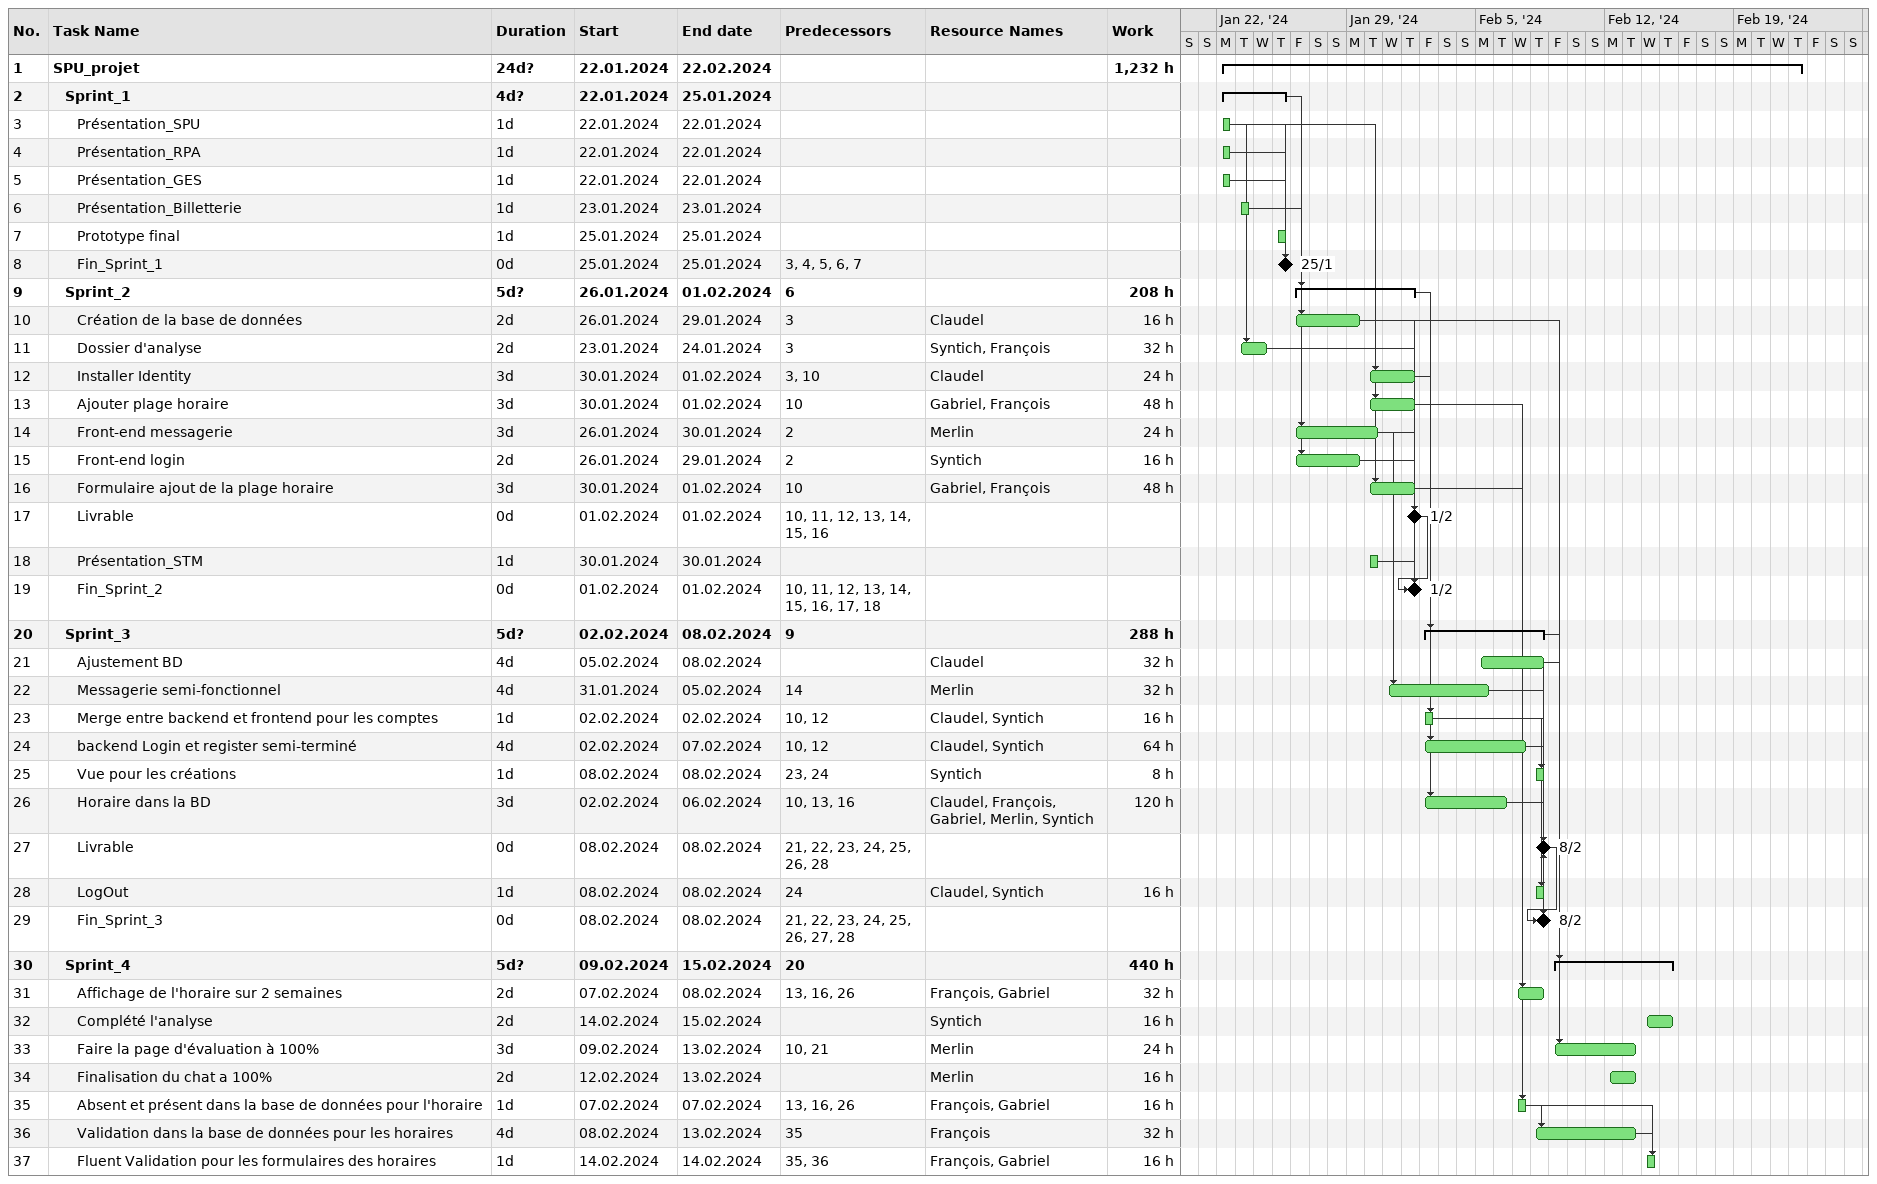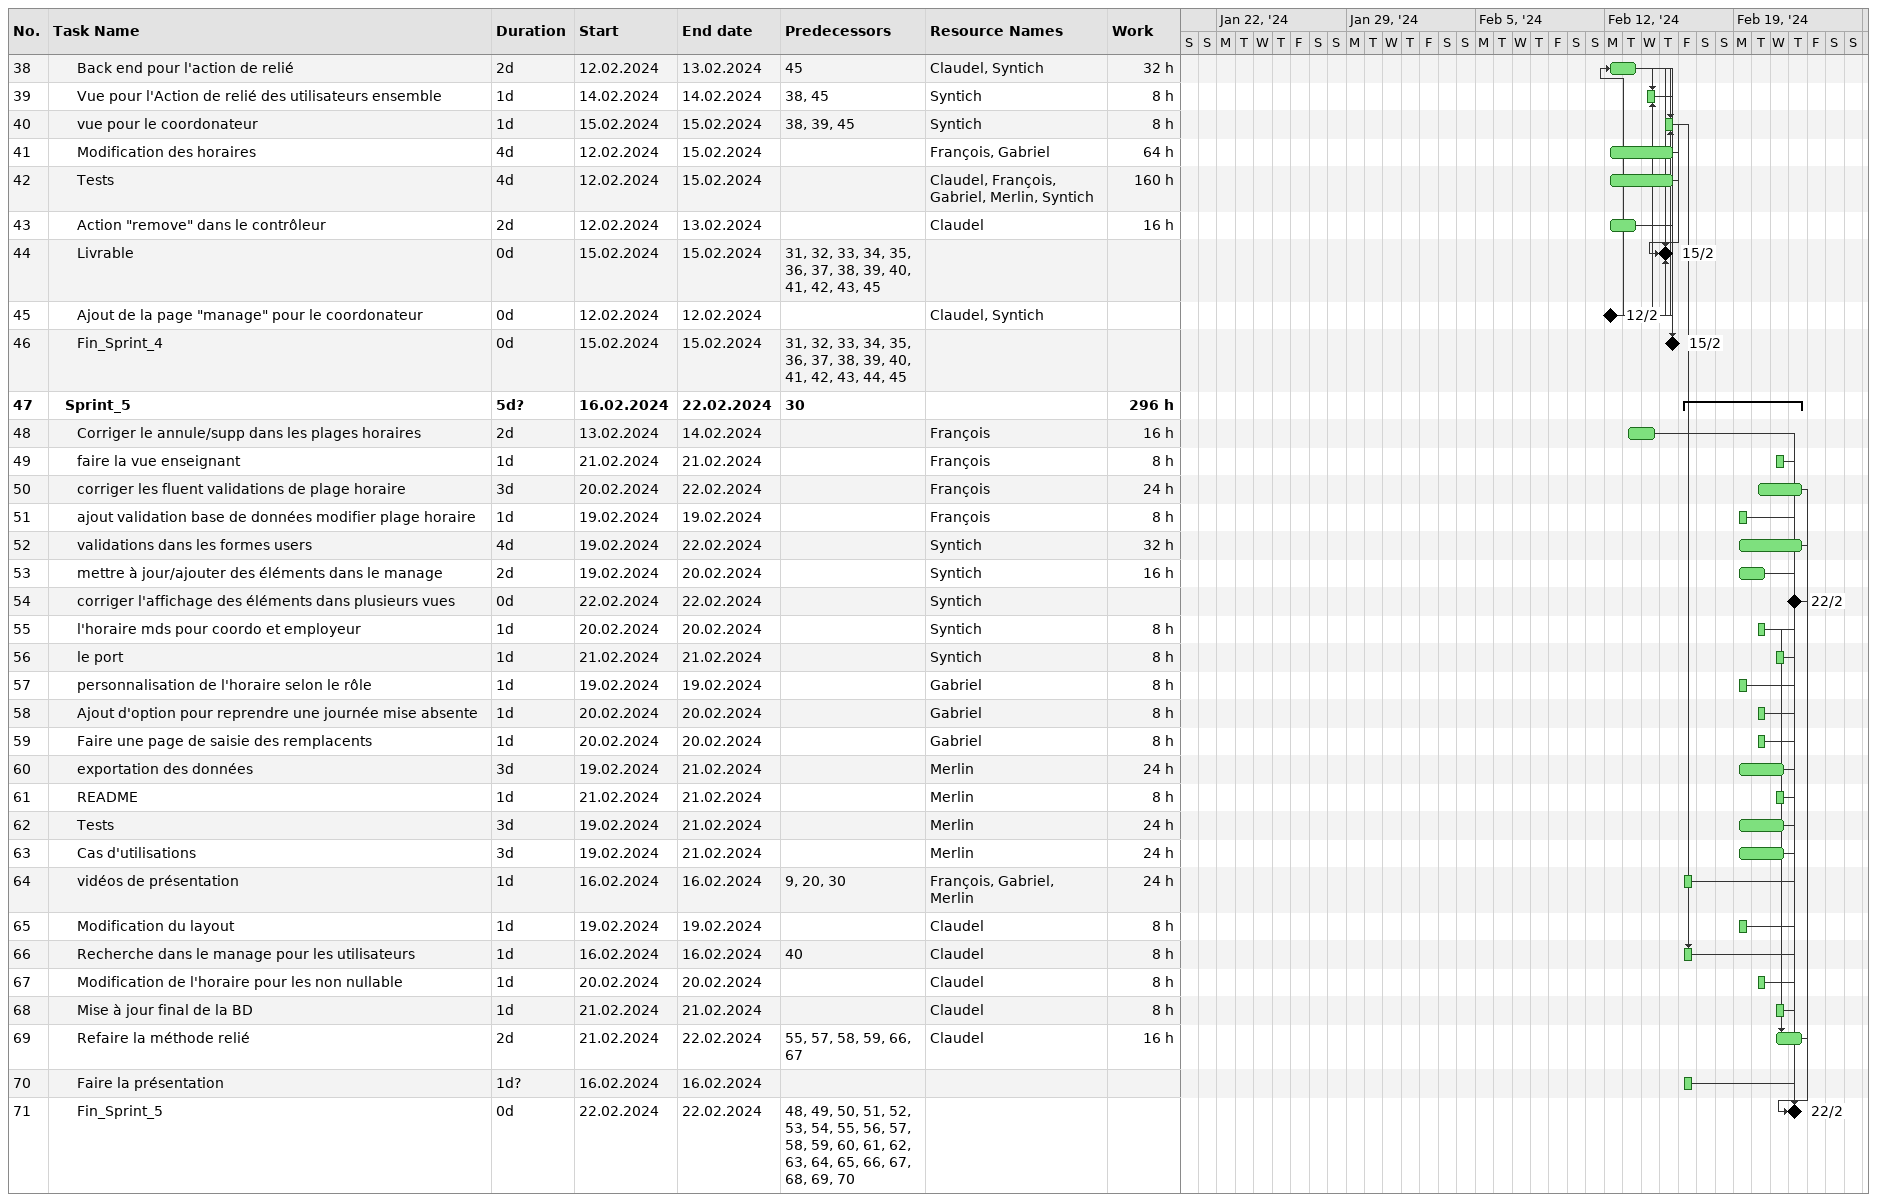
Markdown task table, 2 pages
| ID | Level | Task | Duration | Start | Finish | Predecessors | Resources | Work (h) |
|---|---|---|---|---|---|---|---|---|
| 1 | 1 | **SPU_projet** | 24d? | 2024-01-22 | 2024-02-22 |  |  | 1232 |
| 2 | 2 | **Sprint_1** | 4d? | 2024-01-22 | 2024-01-25 |  |  |  |
| 3 | 3 | Présentation_SPU | 1d | 2024-01-22 | 2024-01-22 |  |  |  |
| 4 | 3 | Présentation_RPA | 1d | 2024-01-22 | 2024-01-22 |  |  |  |
| 5 | 3 | Présentation_GES | 1d | 2024-01-22 | 2024-01-22 |  |  |  |
| 6 | 3 | Présentation_Billetterie | 1d | 2024-01-23 | 2024-01-23 |  |  |  |
| 7 | 3 | Prototype final | 1d | 2024-01-25 | 2024-01-25 |  |  |  |
| 8 | 3 | Fin_Sprint_1 | 0d | 2024-01-25 | 2024-01-25 | 3, 4, 5, 6, 7 |  |  |
| 9 | 2 | **Sprint_2** | 5d? | 2024-01-26 | 2024-02-01 | 6 |  | 208 |
| 10 | 3 | Création de la base de données | 2d | 2024-01-26 | 2024-01-29 | 3 | Claudel | 16 |
| 11 | 3 | Dossier d'analyse | 2d | 2024-01-23 | 2024-01-24 | 3 | Syntich, François | 32 |
| 12 | 3 | Installer Identity | 3d | 2024-01-30 | 2024-02-01 | 3, 10 | Claudel | 24 |
| 13 | 3 | Ajouter plage horaire | 3d | 2024-01-30 | 2024-02-01 | 10 | Gabriel, François | 48 |
| 14 | 3 | Front-end messagerie | 3d | 2024-01-26 | 2024-01-30 | 2 | Merlin | 24 |
| 15 | 3 | Front-end login | 2d | 2024-01-26 | 2024-01-29 | 2 | Syntich | 16 |
| 16 | 3 | Formulaire ajout de la plage horaire | 3d | 2024-01-30 | 2024-02-01 | 10 | Gabriel, François | 48 |
| 17 | 3 | Livrable | 0d | 2024-02-01 | 2024-02-01 | 10, 11, 12, 13, 14, 15, 16 |  |  |
| 18 | 3 | Présentation_STM | 1d | 2024-01-30 | 2024-01-30 |  |  |  |
| 19 | 3 | Fin_Sprint_2 | 0d | 2024-02-01 | 2024-02-01 | 10, 11, 12, 13, 14, 15, 16, 17, 18 |  |  |
| 20 | 2 | **Sprint_3** | 5d? | 2024-02-02 | 2024-02-08 | 9 |  | 288 |
| 21 | 3 | Ajustement BD | 4d | 2024-02-05 | 2024-02-08 |  | Claudel | 32 |
| 22 | 3 | Messagerie semi-fonctionnel | 4d | 2024-01-31 | 2024-02-05 | 14 | Merlin | 32 |
| 23 | 3 | Merge entre backend et frontend pour les comptes | 1d | 2024-02-02 | 2024-02-02 | 10, 12 | Claudel, Syntich | 16 |
| 24 | 3 | backend Login et register semi-terminé | 4d | 2024-02-02 | 2024-02-07 | 10, 12 | Claudel, Syntich | 64 |
| 25 | 3 | Vue pour les créations | 1d | 2024-02-08 | 2024-02-08 | 23, 24 | Syntich | 8 |
| 26 | 3 | Horaire dans la BD | 3d | 2024-02-02 | 2024-02-06 | 10, 13, 16 | Claudel, François, Gabriel, Merlin, Syntich | 120 |
| 27 | 3 | Livrable | 0d | 2024-02-08 | 2024-02-08 | 21, 22, 23, 24, 25, 26, 28 |  |  |
| 28 | 3 | LogOut | 1d | 2024-02-08 | 2024-02-08 | 24 | Claudel, Syntich | 16 |
| 29 | 3 | Fin_Sprint_3 | 0d | 2024-02-08 | 2024-02-08 | 21, 22, 23, 24, 25, 26, 27, 28 |  |  |
| 30 | 2 | **Sprint_4** | 5d? | 2024-02-09 | 2024-02-15 | 20 |  | 440 |
| 31 | 3 | Affichage de l'horaire sur 2 semaines | 2d | 2024-02-07 | 2024-02-08 | 13, 16, 26 | François, Gabriel | 32 |
| 32 | 3 | Complété l'analyse | 2d | 2024-02-14 | 2024-02-15 |  | Syntich | 16 |
| 33 | 3 | Faire la page d'évaluation à 100% | 3d | 2024-02-09 | 2024-02-13 | 10, 21 | Merlin | 24 |
| 34 | 3 | Finalisation du chat a 100% | 2d | 2024-02-12 | 2024-02-13 |  | Merlin | 16 |
| 35 | 3 | Absent et présent dans la base de données pour l'horaire | 1d | 2024-02-07 | 2024-02-07 | 13, 16, 26 | François, Gabriel | 16 |
| 36 | 3 | Validation dans la base de données pour les horaires | 4d | 2024-02-08 | 2024-02-13 | 35 | François | 32 |
| 37 | 3 | Fluent Validation pour les formulaires des horaires | 1d | 2024-02-14 | 2024-02-14 | 35, 36 | François, Gabriel | 16 |
| 38 | 3 | Back end pour l'action de relié | 2d | 2024-02-12 | 2024-02-13 | 45 | Claudel, Syntich | 32 |
| 39 | 3 | Vue pour l'Action de relié des utilisateurs ensemble | 1d | 2024-02-14 | 2024-02-14 | 38, 45 | Syntich | 8 |
| 40 | 3 | vue pour le coordonateur | 1d | 2024-02-15 | 2024-02-15 | 38, 39, 45 | Syntich | 8 |
| 41 | 3 | Modification des horaires | 4d | 2024-02-12 | 2024-02-15 |  | François, Gabriel | 64 |
| 42 | 3 | Tests | 4d | 2024-02-12 | 2024-02-15 |  | Claudel, François, Gabriel, Merlin, Syntich | 160 |
| 43 | 3 | Action "remove" dans le contrôleur | 2d | 2024-02-12 | 2024-02-13 |  | Claudel | 16 |
| 44 | 3 | Livrable | 0d | 2024-02-15 | 2024-02-15 | 31, 32, 33, 34, 35, 36, 37, 38, 39, 40, 41, 42, 43, 45 |  |  |
| 45 | 3 | Ajout de la page "manage" pour le coordonateur | 0d | 2024-02-12 | 2024-02-12 |  | Claudel, Syntich |  |
| 46 | 3 | Fin_Sprint_4 | 0d | 2024-02-15 | 2024-02-15 | 31, 32, 33, 34, 35, 36, 37, 38, 39, 40, 41, 42, 43, 44, 45 |  |  |
| 47 | 2 | **Sprint_5** | 5d? | 2024-02-16 | 2024-02-22 | 30 |  | 296 |
| 48 | 3 | Corriger le annule/supp dans les plages horaires | 2d | 2024-02-13 | 2024-02-14 |  | François | 16 |
| 49 | 3 | faire la vue enseignant | 1d | 2024-02-21 | 2024-02-21 |  | François | 8 |
| 50 | 3 | corriger les fluent validations de plage horaire | 3d | 2024-02-20 | 2024-02-22 |  | François | 24 |
| 51 | 3 | ajout validation base de données modifier plage horaire | 1d | 2024-02-19 | 2024-02-19 |  | François | 8 |
| 52 | 3 | validations dans les formes users | 4d | 2024-02-19 | 2024-02-22 |  | Syntich | 32 |
| 53 | 3 | mettre à jour/ajouter des éléments dans le manage | 2d | 2024-02-19 | 2024-02-20 |  | Syntich | 16 |
| 54 | 3 | corriger l'affichage des éléments dans plusieurs vues | 0d | 2024-02-22 | 2024-02-22 |  | Syntich |  |
| 55 | 3 | l'horaire mds pour coordo et employeur | 1d | 2024-02-20 | 2024-02-20 |  | Syntich | 8 |
| 56 | 3 | le port | 1d | 2024-02-21 | 2024-02-21 |  | Syntich | 8 |
| 57 | 3 | personnalisation de l'horaire selon le rôle | 1d | 2024-02-19 | 2024-02-19 |  | Gabriel | 8 |
| 58 | 3 | Ajout d'option pour reprendre une journée mise absente | 1d | 2024-02-20 | 2024-02-20 |  | Gabriel | 8 |
| 59 | 3 | Faire une page de saisie des remplacents | 1d | 2024-02-20 | 2024-02-20 |  | Gabriel | 8 |
| 60 | 3 | exportation des données | 3d | 2024-02-19 | 2024-02-21 |  | Merlin | 24 |
| 61 | 3 | README | 1d | 2024-02-21 | 2024-02-21 |  | Merlin | 8 |
| 62 | 3 | Tests | 3d | 2024-02-19 | 2024-02-21 |  | Merlin | 24 |
| 63 | 3 | Cas d'utilisations | 3d | 2024-02-19 | 2024-02-21 |  | Merlin | 24 |
| 64 | 3 | vidéos de présentation | 1d | 2024-02-16 | 2024-02-16 | 9, 20, 30 | François, Gabriel, Merlin | 24 |
| 65 | 3 | Modification du layout | 1d | 2024-02-19 | 2024-02-19 |  | Claudel | 8 |
| 66 | 3 | Recherche dans le manage pour les utilisateurs | 1d | 2024-02-16 | 2024-02-16 | 40 | Claudel | 8 |
| 67 | 3 | Modification de l'horaire pour les non nullable | 1d | 2024-02-20 | 2024-02-20 |  | Claudel | 8 |
| 68 | 3 | Mise à jour final de la BD | 1d | 2024-02-21 | 2024-02-21 |  | Claudel | 8 |
| 69 | 3 | Refaire la méthode relié | 2d | 2024-02-21 | 2024-02-22 | 55, 57, 58, 59, 66, 67 | Claudel | 16 |
| 70 | 3 | Faire la présentation | 1d? | 2024-02-16 | 2024-02-16 |  |  |  |
| 71 | 3 | Fin_Sprint_5 | 0d | 2024-02-22 | 2024-02-22 | 48, 49, 50, 51, 52, 53, 54, 55, 56, 57, 58, 59, 60, 61, 62, 63, 64, 65, 66, 67, 68, 69, 70 |  |  |
